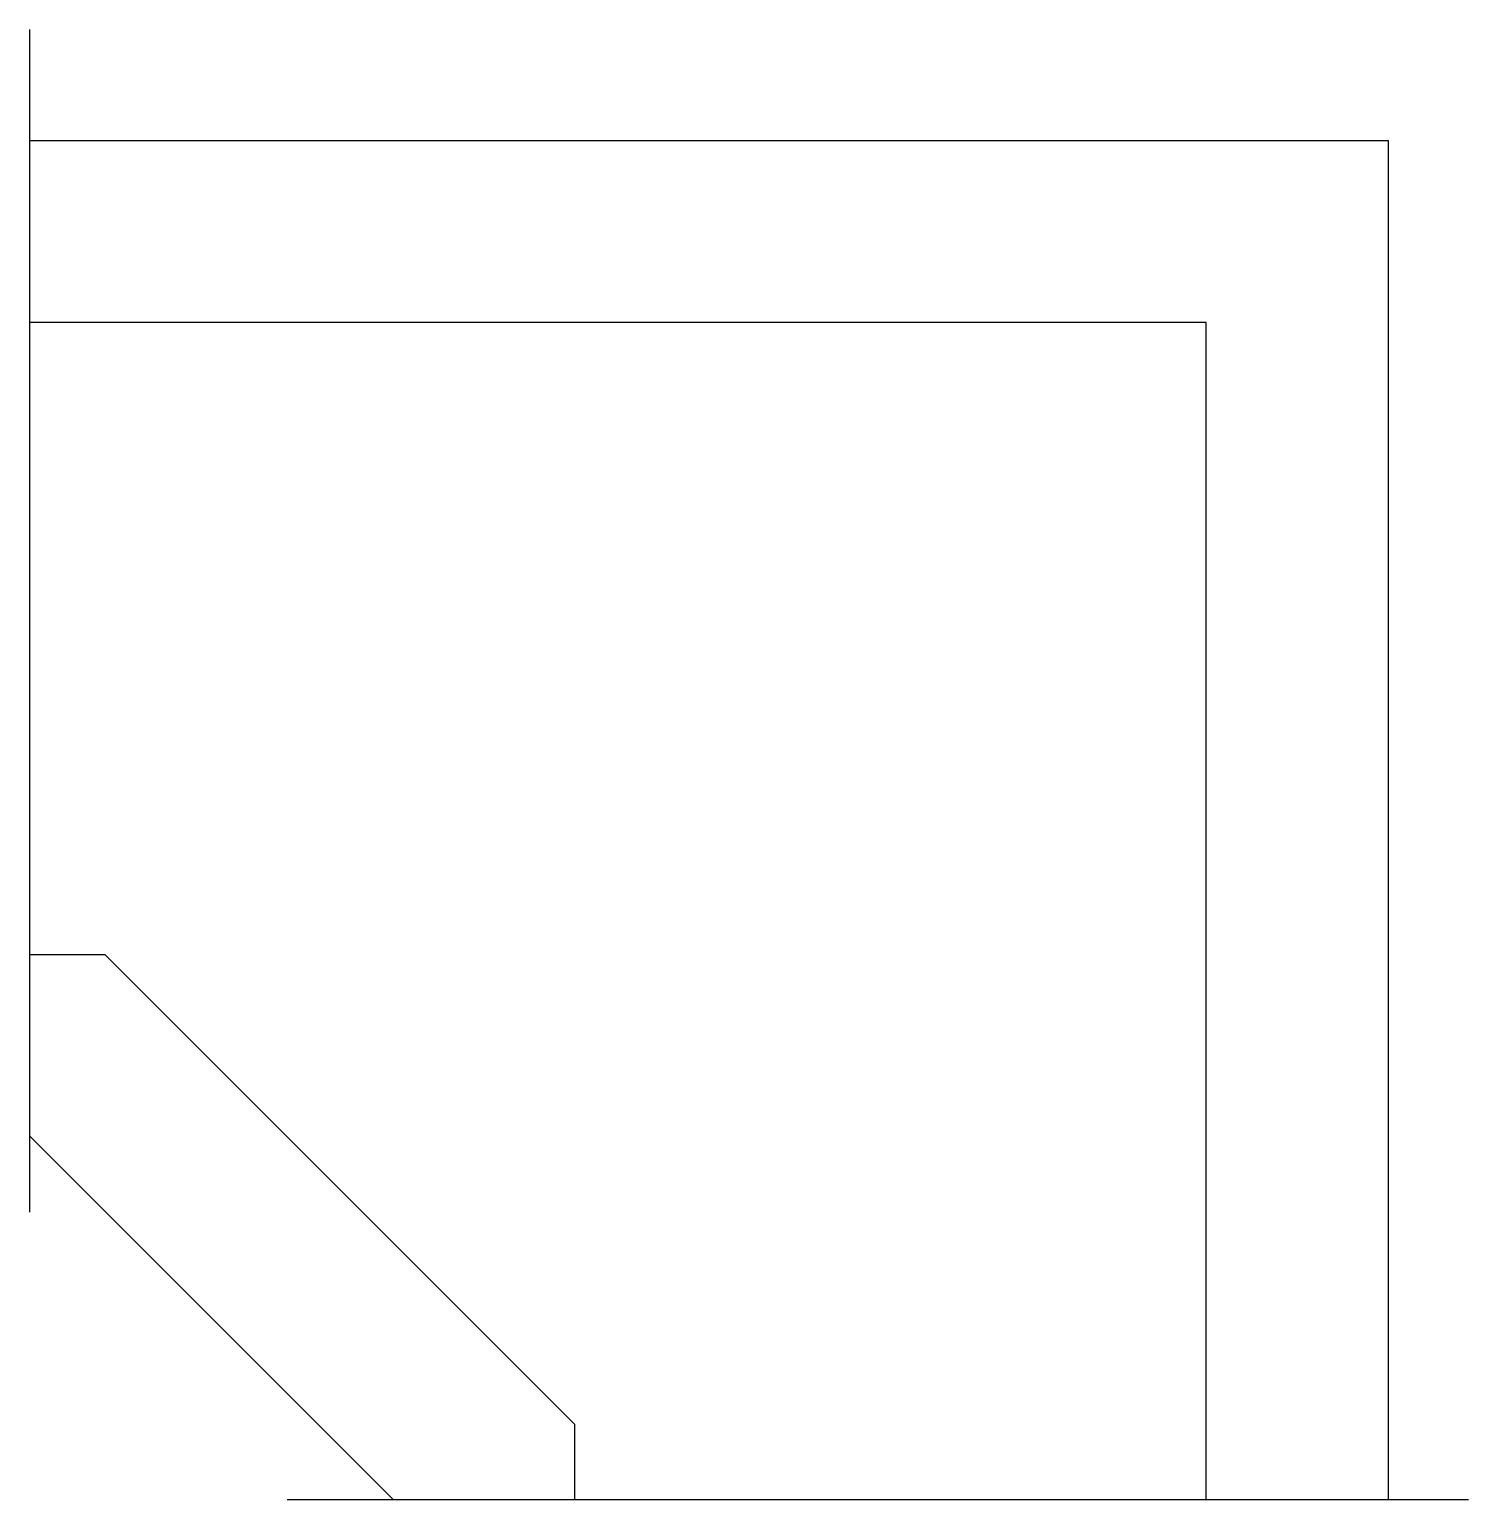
# Model space of a CAD drawing. Header units: metres. Extents: x -19837 to -19818.7, y -11791 to -11772.3.
import ezdxf

# ---------------------------------------------------------------- set-up
doc = ezdxf.new("R2010")
doc.units = ezdxf.units.M
doc.layers.add('1', color=7, linetype='Continuous')

msp = doc.modelspace()

# ---------------------------------------------------------------- linework, layer by layer
at = {"layer": '1'}
for p, q in [((-19837.01, -11772.26), (-19837.01, -11787.32)), ((-19819.71, -11773.68), (-19837.01, -11773.68)), ((-19819.71, -11790.98), (-19819.71, -11773.68)), ((-19822.03, -11775.99), (-19837.01, -11775.99)), ((-19822.03, -11790.98), (-19822.03, -11775.99)), ((-19837.01, -11784.04), (-19836.05, -11784.04)), ((-19836.05, -11784.04), (-19830.07, -11790.02)), ((-19837.01, -11786.35), (-19832.38, -11790.98)), ((-19830.07, -11790.02), (-19830.07, -11790.98)), ((-19833.73, -11790.98), (-19818.69, -11790.98))]:
    msp.add_line(p, q, dxfattribs=at)

doc.saveas('drawing.dxf')
